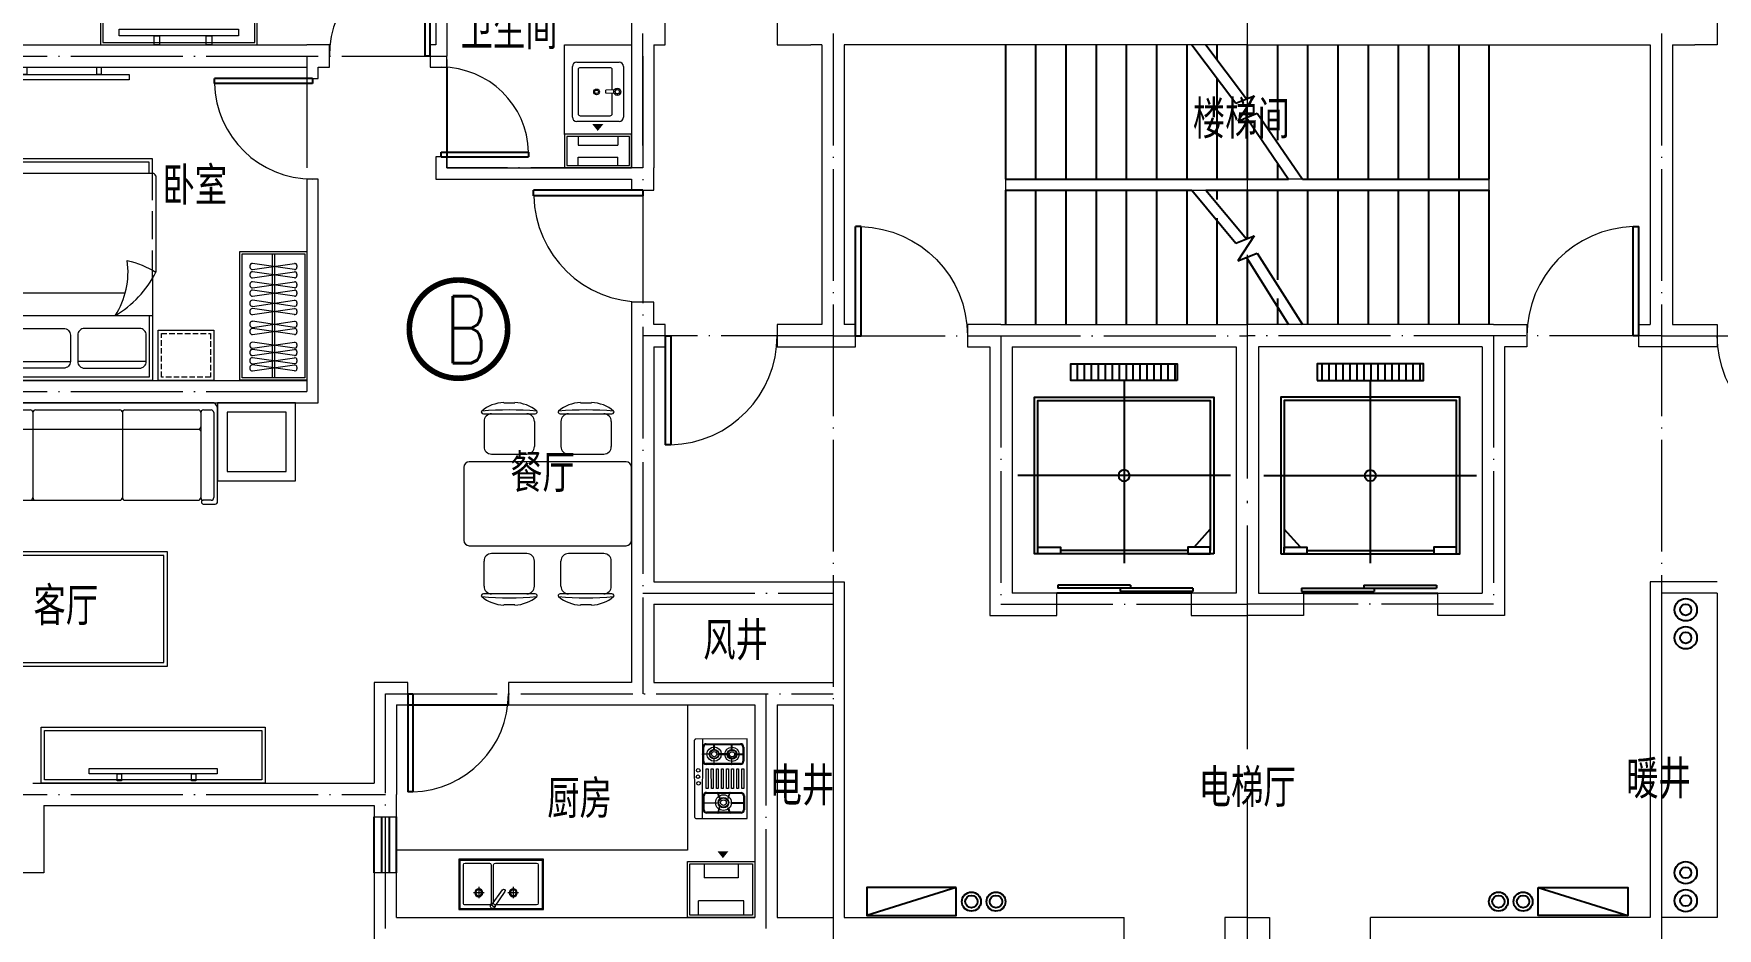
# Model space of a CAD drawing. Extents: x -54506 to 56283, y 5447 to 49997.
# Drawn here: x 14488 to 29530, y 26978 to 34975 of the extents above; entities that cross this region are included whole.
import ezdxf
from ezdxf.enums import TextEntityAlignment as Align

# ---------------------------------------------------------------- set-up
doc = ezdxf.new("R2010")
doc.units = 0
doc.header["$LTSCALE"] = 1000
doc.header["$MEASUREMENT"] = 0
doc.linetypes.add('DASH', pattern=[0.35, 0.25, -0.1])
doc.linetypes.add('DOTE', pattern=[2.42, 2, -0.2, 0.02, -0.2])
doc.layers.get('0').update_dxf_attribs({"linetype": 'CONTINUOUS'})
for name, color, linetype in [('DIM_ELEV', 3, 'CONTINUOUS'), ('fd', 4, 'CONTINUOUS'), ('RAIL', 163, 'CONTINUOUS'), ('STAIR', 3, 'CONTINUOUS'), ('WINDOW', 4, 'CONTINUOUS'), ('文字', 60, 'CONTINUOUS')]:
    doc.layers.add(name, color=color, linetype=linetype)
for name, color, linetype, lineweight in [('DOTE', 250, 'DOTE', 0), ('WALL', 255, 'CONTINUOUS', 20), ('家具', 159, 'CONTINUOUS', 9)]:
    doc.layers.add(name, color=color, linetype=linetype, lineweight=lineweight)
doc.styles.add('_TCH_SPACE', font='simplex_.ttf', dxfattribs={"bigfont": 'GBCBIG'})
doc.styles.get("Standard").update_dxf_attribs({"font": 'GBENOR', "bigfont": 'GBCBIG'})

# ---------------------------------------------------------------- blocks, each defined once
blk = doc.blocks.new('ev')
at = {"layer": 'RAIL'}
h = blk.add_hatch(dxfattribs=at)
h.set_pattern_fill('ANSI31', color=256, scale=500, angle=45, style=0)
h.paths.add_polyline_path([(1227964, -497919), (1228914, -497919), (1228914, -497769), (1227964, -497769)])
for p, q in [((1228439, -497919), (1228439, -499552)), ((1227489, -498769), (1229389, -498769)), ((1227814, -499409), (1227669, -499249))]:
    blk.add_line(p, q, dxfattribs=at)
for points in [[(1227964, -497919), (1228914, -497919), (1228914, -497769), (1227964, -497769)], [(1227639, -499469), (1229239, -499469), (1229239, -498069), (1227639, -498069)], [(1227871, -499469), (1227669, -499469), (1227669, -499409), (1227871, -499409)], [(1229008, -499469), (1229209, -499469), (1229209, -499409), (1229008, -499409)]]:
    blk.add_lwpolyline(points, close=True, dxfattribs=at)
for points in [[(1229209, -499439), (1229209, -499439), (1229209, -498099), (1227669, -498099), (1227669, -499439), (1227669, -499439)], [(1227871, -499439), (1229008, -499439)]]:
    blk.add_lwpolyline(points, dxfattribs=at)
blk.add_circle((1228439, -498769), 50, dxfattribs=at)
blk = doc.blocks.new('$DorLib2D$00000001')
for p, q in [((0.45, 0.975), (0.5, 0.975)), ((0.45, 0), (0.45, 0.975)), ((0.5, 0), (0.5, 0.975)), ((0.5, 0), (0.45, 0))]:
    blk.add_line(p, q)
at = {"lineweight": 13}
blk.add_arc((0.475, 0), 0.975, 91.4693, 180, dxfattribs=at)
blk = doc.blocks.new('$DorLib2D$00000128')
at = {"color": 0, "linetype": 'Continuous'}
for p, q in [((0.049, 0.85, -468.75), (-0.491, 0.85, -468.75)), ((-0.491, 0.85, -468.75), (-0.491, 0.71, -468.75)), ((0.049, 0.85, -468.75), (0.049, 0.71, -468.75)), ((0.049, 0.71, -468.75), (-0.491, 0.71, -468.75)), ((-0.027, 0.71, -468.75), (-0.027, 0.57, -468.75)), ((0.513, 0.71, -468.75), (-0.027, 0.71, -468.75)), ((0.513, 0.71, -468.75), (0.513, 0.57, -468.75)), ((0.513, 0.57, -468.75), (-0.027, 0.57, -468.75)), ((0.5, 0.5, -468.75), (-0.5, 0.5, -468.75))]:
    blk.add_line(p, q, dxfattribs=at)
blk = doc.blocks.new('ytjhgkj')
at = {"layer": '家具', "ltscale": 0.5}
blk.add_lwpolyline([(34949, 26116), (34599, 26116), (34599, 27516), (34949, 27516)], close=True, dxfattribs=at)
at = {"layer": '家具', "color": 251, "ltscale": 40}
for points in [[(34929, 26136), (34619, 26136), (34619, 27496), (34929, 27496)], [(34739, 27349), (34681, 27349), (34681, 26283), (34739, 26283)], [(34681, 27110), (34599, 27110), (34599, 27062), (34681, 27062)], [(34681, 26644), (34599, 26644), (34599, 26596), (34681, 26596)]]:
    blk.add_lwpolyline(points, close=True, dxfattribs=at)
blk = doc.blocks.new('dgfgf')
at = {"layer": '家具'}
blk.add_lwpolyline([(7597, -62676), (7147, -62676), (7147, -63176), (7597, -63176), (7597, -62676), (7517, -62676)], dxfattribs=at)
at = {"layer": '家具', "color": 251, "linetype": 'DASH', "ltscale": 0.2}
blk.add_lwpolyline([(7567, -62706), (7177, -62706), (7177, -63146), (7567, -63146)], close=True, dxfattribs=at)
blk = doc.blocks.new('A$C72813290')
at = {"layer": '家具'}
for p, q in [((579, 550), (579, 1960)), ((1830, 1980), (599, 1980)), ((779, 803), (779, 1980)), ((579, 1950), (0, 1950)), ((0, 550), (0, 1950)), ((30, 580), (30, 1920)), ((579, 1920), (30, 1920)), ((170, 1895), (170, 1283)), ((1850, 550), (1850, 1950)), ((1850, 1950), (1980, 1950)), ((1850, 1920), (1950, 1920)), ((1950, 580), (1950, 1920)), ((1980, 550), (1980, 1950)), ((170, 605), (170, 1217)), ((912, 550), (0, 550)), ((579, 580), (30, 580)), ((1830, 520), (967, 520)), ((1850, 580), (1950, 580)), ((1850, 550), (1980, 550))]:
    blk.add_line(p, q, dxfattribs=at)
at = {"layer": '家具', "linetype": 'DASH'}
for p, q in [((1850, 1950), (579, 1950)), ((912, 550), (1850, 550))]:
    blk.add_line(p, q, dxfattribs=at)
at = {"layer": '家具'}
for points in [[(170, 1895), (405, 1895, -0.414214), (465, 1835), (465, 1343, -0.414214), (405, 1283), (170, 1283, -0.414214), (110, 1343), (110, 1835, -0.414214)], [(170, 605), (405, 605, 0.414214), (465, 665), (465, 1157, 0.414214), (405, 1217), (170, 1217, 0.414214), (110, 1157), (110, 665, 0.414214)]]:
    blk.add_lwpolyline(points, format="xyb", close=True, dxfattribs=at)
blk.add_lwpolyline([(579, 883, 0.180302), (1071, 775, -0.088637), (967, 520, 28871.271551)], format="xyb", dxfattribs=at)
for centre, radius, start, end in [((599, 1960), 20, 90, 180), ((1819, 1951), 30.7, 357.6884, 69.6917), ((1392, 1363), 944, 210.6075, 243.2773), ((1819, 549), 30.7, 290.3566, 2.3152)]:
    blk.add_arc(centre, radius, start, end, dxfattribs=at)
blk.add_blockref('dgfgf', (-7147, 65176), dxfattribs=at)
at = {"layer": '家具', "xscale": -1, "rotation": 180}
blk.add_blockref('dgfgf', (-7147, -62676), dxfattribs=at)
blk = doc.blocks.new('A$C517B4DB9')
at = {"layer": '家具'}
blk.add_line((0, 0), (0, 1148), dxfattribs=at)
at = {"layer": '家具', "color": 8}
for p, q in [((290, 1128), (290, 20)), ((310, 1128), (310, 20)), ((90, 1023), (90, 1008)), ((90, 948), (90, 934)), ((113, 988), (487, 1042)), ((487, 988), (113, 1042)), ((113, 914), (487, 968)), ((487, 914), (113, 968)), ((510, 1023), (510, 1008)), ((510, 948), (510, 934)), ((90, 858), (90, 844)), ((90, 784), (90, 770)), ((113, 824), (487, 878)), ((487, 824), (113, 878)), ((113, 750), (487, 804)), ((487, 750), (113, 804)), ((510, 858), (510, 844)), ((510, 784), (510, 770)), ((90, 693), (90, 679)), ((90, 619), (90, 604)), ((113, 659), (487, 713)), ((487, 659), (113, 713)), ((113, 585), (487, 639)), ((487, 585), (113, 639)), ((510, 693), (510, 679)), ((510, 619), (510, 604)), ((90, 505), (90, 491)), ((113, 471), (487, 525)), ((487, 471), (113, 525)), ((113, 407), (487, 461)), ((487, 407), (113, 461)), ((510, 505), (510, 491)), ((90, 441), (90, 427)), ((90, 318), (90, 304)), ((113, 284), (487, 338)), ((487, 284), (113, 338)), ((510, 441), (510, 427)), ((510, 318), (510, 304)), ((90, 254), (90, 239)), ((90, 180), (90, 166)), ((113, 219), (487, 273)), ((487, 219), (113, 273)), ((113, 146), (487, 200)), ((487, 146), (113, 200)), ((510, 254), (510, 239)), ((510, 180), (510, 166)), ((90, 115), (90, 101)), ((113, 81), (487, 135)), ((487, 81), (113, 135)), ((510, 115), (510, 101))]:
    blk.add_line(p, q, dxfattribs=at)
at = {"layer": '家具'}
for points in [[(0, 0), (0, 1148), (600, 1148), (600, 0)], [(20, 20), (20, 1128), (580, 1128), (580, 20)]]:
    blk.add_lwpolyline(points, close=True, dxfattribs=at)
at = {"layer": '家具', "color": 8}
for centre, start, end in [((110, 1023), 82.4054, 180), ((110, 1008), 180, 277.5946), ((110, 948), 82.4054, 180), ((110, 934), 180, 277.5946), ((490, 1023), 0, 97.5946), ((490, 1008), 262.4054, 0), ((490, 948), 0, 97.5946), ((490, 934), 262.4054, 0), ((110, 858), 82.4054, 180), ((110, 844), 180, 277.5946), ((110, 784), 82.4054, 180), ((110, 770), 180, 277.5946), ((490, 858), 0, 97.5946), ((490, 844), 262.4054, 0), ((490, 784), 0, 97.5946), ((490, 770), 262.4054, 0), ((110, 693), 82.4054, 180), ((110, 679), 180, 277.5946), ((110, 619), 82.4054, 180), ((110, 604), 180, 277.5946), ((490, 693), 0, 97.5946), ((490, 679), 262.4054, 0), ((490, 619), 0, 97.5946), ((490, 604), 262.4054, 0), ((110, 505), 82.4054, 180), ((110, 491), 180, 277.5946), ((110, 441), 82.4054, 180), ((490, 505), 0, 97.5946), ((490, 491), 262.4054, 0), ((490, 441), 0, 97.5946), ((110, 427), 180, 277.5946), ((110, 318), 82.4054, 180), ((110, 304), 180, 277.5946), ((490, 427), 262.4054, 0), ((490, 318), 0, 97.5946), ((490, 304), 262.4054, 0), ((110, 254), 82.4054, 180), ((110, 239), 180, 277.5946), ((110, 180), 82.4054, 180), ((110, 166), 180, 277.5946), ((490, 254), 0, 97.5946), ((490, 239), 262.4054, 0), ((490, 180), 0, 97.5946), ((490, 166), 262.4054, 0), ((110, 115), 82.4054, 180), ((110, 101), 180, 277.5946), ((490, 115), 0, 97.5946), ((490, 101), 262.4054, 0)]:
    blk.add_arc(centre, 20, start, end, dxfattribs=at)
blk = doc.blocks.new('A$C70A762CE')
at = {"layer": '家具', "ltscale": 40}
for points in [[(112, 0), (65, 0), (65, 1144), (112, 1144)], [(65, 855), (0, 855), (0, 893), (65, 893)], [(65, 191), (0, 191), (0, 229), (65, 229)]]:
    blk.add_lwpolyline(points, close=True, dxfattribs=at)
blk = doc.blocks.new('M_C25MYD')
for p, q in [((-389, 921), (-290, 921)), ((298, 921), (397, 921)), ((-569, 821), (-109, 821)), ((-564, 754), (-564, 529)), ((-114, 754), (-114, 529)), ((117, 821), (577, 821)), ((122, 754), (122, 529)), ((572, 754), (572, 529)), ((-497, 461), (-182, 461)), ((190, 461), (505, 461)), ((-746, 342), (-746, -308)), ((704, 392), (-696, 392)), ((754, -308), (754, 342)), ((-696, -358), (704, -358)), ((-182, -427), (-497, -427)), ((505, -427), (190, -427)), ((-564, -720), (-564, -495)), ((-114, -720), (-114, -495)), ((122, -720), (122, -495)), ((572, -720), (572, -495)), ((-109, -787), (-569, -787)), ((-290, -887), (-389, -887)), ((577, -787), (117, -787)), ((397, -887), (298, -887))]:
    blk.add_line(p, q)
for centre, radius, start, end in [((-379, 606), 316, 91.7651, 130.7265), ((-300, 606), 316, 49.2735, 88.2349), ((307, 606), 316, 91.7651, 130.7265), ((387, 606), 316, 49.2735, 88.2349), ((-579, 837), 10, 130.7265, 202.67), ((-569, 841), 20, 202.67, 270), ((-339, -1857), 2713, 84.8023, 95.1977), ((-497, 754), 67.5, 90, 180), ((-182, 754), 67.5, 0, 90), ((-109, 841), 20, 270, 337.33), ((-100, 837), 10, 337.33, 49.2735), ((108, 837), 10, 130.7265, 202.67), ((117, 841), 20, 202.67, 270), ((347, -1857), 2713, 84.8023, 95.1977), ((190, 754), 67.5, 90, 180), ((505, 754), 67.5, 0, 90), ((577, 841), 20, 270, 337.33), ((587, 837), 10, 337.33, 49.2735), ((-497, 529), 67.5, 180, 270), ((-182, 529), 67.5, 270, 0), ((190, 529), 67.5, 180, 270), ((505, 529), 67.5, 270, 0), ((-696, 342), 50, 90, 180), ((704, 342), 50, 0, 90), ((-696, -308), 50, 180, 270), ((-497, -495), 67.5, 90, 180), ((-182, -495), 67.5, 0, 90), ((190, -495), 67.5, 90, 180), ((505, -495), 67.5, 0, 90), ((704, -308), 50, 270, 0), ((-497, -720), 67.5, 180, 270), ((-182, -720), 67.5, 270, 0), ((190, -720), 67.5, 180, 270), ((505, -720), 67.5, 270, 0), ((-579, -803), 10, 157.33, 229.2735), ((-569, -807), 20, 90, 157.33), ((-379, -572), 316, 229.2735, 268.2349), ((-339, 1890), 2713, 264.8023, 275.1977), ((-300, -572), 316, 271.7651, 310.7265), ((-109, -807), 20, 22.67, 90), ((-100, -803), 10, 310.7265, 22.67), ((108, -803), 10, 157.33, 229.2735), ((117, -807), 20, 90, 157.33), ((307, -572), 316, 229.2735, 268.2349), ((347, 1890), 2713, 264.8023, 275.1977), ((387, -572), 316, 271.7651, 310.7265), ((577, -807), 20, 22.67, 90), ((587, -803), 10, 310.7265, 22.67)]:
    blk.add_arc(centre, radius, start, end)
at = {"width": 0.8, "flags": 9}
for tag in ['XSIZE', 'YSIZE']:
    blk.add_attdef(tag, (0, 0), '', height=0.5, dxfattribs=at)
blk = doc.blocks.new('A$C25AA54E1')
at = {"layer": '家具', "ltscale": 20}
for p, q in [((1031, 2614), (3324, 2614)), ((3347, 2529), (3347, 2593)), ((3413, 2614), (4163, 2614)), ((4198, 2579), (4198, 1072)), ((996, 1731), (996, 2550)), ((3347, 2548), (3347, 1150)), ((3347, 1766), (3347, 2529)), ((1124, 1708), (1019, 1708)), ((1824, 1743), (1170, 1743)), ((3324, 1743), (1870, 1743)), ((1443, 1283), (2878, 1283)), ((1443, 260), (1443, 1283)), ((2878, 1283), (2878, 260)), ((4024, 1084), (3413, 1084)), ((4047, 1106), (4047, 1072)), ((4175, 1049), (4070, 1049)), ((3325, 767), (3325, 129)), ((4110, 832), (3391, 832)), ((4176, 129), (4176, 767)), ((2878, 260), (1443, 260)), ((3391, 63), (4110, 63))]:
    blk.add_line(p, q, dxfattribs=at)
at = {"layer": '家具', "color": 8}
for p, q in [((1031, 2527), (1031, 1766)), ((1123, 2550), (1054, 2550)), ((1147, 2527), (1147, 1766)), ((1824, 2550), (1170, 2550)), ((1847, 2529), (1847, 1766)), ((2624, 2550), (1870, 2550)), ((2647, 2529), (2647, 1766)), ((3324, 2550), (2670, 2550)), ((3380, 2529), (3380, 1139)), ((4070, 2550), (3403, 2550)), ((4047, 2527), (4047, 1106)), ((4140, 2550), (4070, 2550)), ((4163, 2527), (4163, 1106)), ((3324, 2378), (1170, 2378)), ((4025, 2378), (3403, 2378)), ((1053, 1743), (1124, 1743)), ((1476, 1250), (2845, 1250)), ((1476, 293), (1476, 1250)), ((2845, 1250), (2845, 293)), ((4047, 1117), (3402, 1117)), ((3876, 1084), (3876, 835)), ((3918, 1084), (3918, 834)), ((4140, 1084), (4070, 1084)), ((3360, 767), (3360, 129)), ((4110, 798), (3391, 798)), ((4141, 129), (4141, 767)), ((2845, 293), (1476, 293)), ((3391, 98), (4110, 98))]:
    blk.add_line(p, q, dxfattribs=at)
at = {"layer": '家具'}
for p, q in [((3860, 834), (3860, 1084)), ((3930, 832), (3930, 1084))]:
    blk.add_line(p, q, dxfattribs=at)
at = {"layer": '家具', "ltscale": 20}
blk.add_lwpolyline([(996, 2614), (996, 1917), (299, 1917), (299, 2614)], close=True, dxfattribs=at)
at = {"layer": '家具', "color": 8}
blk.add_lwpolyline([(912, 2530), (912, 2001), (383, 2001), (383, 2530)], close=True, dxfattribs=at)
at = {"layer": '家具', "ltscale": 20, "extrusion": (0, 0, -1)}
for centre, major_axis, ratio, start_param, end_param in [((1066, 2553), (-49.4, 49.4), 1, 5.45018, 6.544088), ((3324, 2590), (16.4, 16.4), 1, -0.785398, 0.696689), ((4163, 2579), (24.6, 24.6), 1, -0.785398, 0.785398), ((1019, 1731), (16.2, 16.2), 1, 2.356194, 3.926991), ((1124, 1766), (-16.2, 16.2), 1, 2.356194, 3.926991), ((1124, 1726), (12.7, 12.7), 0.942987, -0.815786, 2.325807), ((1170, 1766), (-16.2, 16.2), 1, 3.926991, 5.497787), ((1824, 1766), (-16.2, 16.2), 1, 2.356194, 3.926991), ((1870, 1766), (16.2, 16.2), 1, 2.356194, 3.926991), ((2624, 1766), (-16.2, 16.2), 1, 2.356194, 3.926991), ((2670, 1766), (16.2, 16.2), 1, 2.356194, 3.926991), ((3324, 1766), (-16.2, 16.2), 1, 2.356194, 3.926991), ((4024, 1106), (16.2, 16.2), 1, 0.785398, 2.356194), ((4175, 1072), (-16.2, 16.2), 1, 2.356194, 3.926991)]:
    blk.add_ellipse(centre, major_axis=major_axis, ratio=ratio, start_param=start_param, end_param=end_param, dxfattribs=at)
at = {"layer": '家具', "ltscale": 20}
for centre, major_axis, start_param, end_param in [((3413, 2548), (-46.6, 46.6), -0.785398, 0.785398), ((3413, 1150), (46.6, 46.6), 2.356194, 3.926991), ((4070, 1072), (16.2, 16.2), 2.356194, 3.926991), ((3391, 767), (-46.6, 46.6), -0.785398, 0.785398), ((4110, 767), (46.6, 46.6), 5.497787, 7.068583), ((3391, 129), (46.6, 46.6), 2.356194, 3.926991), ((4110, 129), (-46.6, 46.6), 2.356194, 3.926991)]:
    blk.add_ellipse(centre, major_axis=major_axis, ratio=1, start_param=start_param, end_param=end_param, dxfattribs=at)
at = {"layer": '家具', "color": 8, "extrusion": (0, 0, -1)}
for centre, major_axis, start_param, end_param in [((1054, 2527), (16.4, 16.4), 3.926991, 5.497787), ((1123, 2527), (16.4, 16.4), -0.785398, 0.785398), ((1170, 2527), (16.4, 16.4), 3.926991, 5.497787), ((1824, 2527), (-16.4, 16.4), 0.785398, 2.267485), ((1870, 2527), (16.4, 16.4), 4.0157, 5.497787), ((2624, 2527), (-16.4, 16.4), 0.785398, 2.267485), ((2670, 2527), (16.4, 16.4), 4.0157, 5.497787), ((3324, 2527), (-16.4, 16.4), 0.785398, 2.267485), ((3403, 2527), (16.4, 16.4), 4.0157, 5.497787), ((4023, 2527), (16.4, 16.4), -0.785398, 0.785398), ((4070, 2527), (-16.4, 16.4), 5.497787, 7.068583), ((4140, 2527), (16.4, 16.4), -0.785398, 0.785398), ((1170, 2401), (-16.4, 16.4), 3.926991, 5.409078), ((3324, 2355), (16.4, 16.4), -0.785398, 0.696689), ((3403, 2401), (-16.4, 16.4), 3.926991, 5.409078), ((4025, 2355), (-16.4, 16.4), 0.785398, 2.267485), ((1053, 1766), (16.2, 16.2), 2.356194, 3.926991), ((4070, 1106), (16.2, 16.2), 2.356194, 3.926991), ((4140, 1106), (-16.2, 16.2), 2.356194, 3.926991)]:
    blk.add_ellipse(centre, major_axis=major_axis, ratio=1, start_param=start_param, end_param=end_param, dxfattribs=at)
at = {"layer": '家具', "color": 8}
for centre, major_axis, start_param, end_param in [((1170, 2355), (16.4, 16.4), 0.785398, 2.267485), ((3324, 2401), (16.4, 16.4), 3.926991, 5.409078), ((3403, 2355), (16.4, 16.4), 0.785398, 2.267485), ((4025, 2401), (16.4, 16.4), 3.926991, 5.409078), ((3402, 1139), (15.5, 15.5), 2.356194, 3.926991), ((3391, 767), (-22, 22), -0.785398, 0.785398), ((4110, 767), (22, 22), 5.497787, 7.068583), ((3391, 129), (22, 22), 2.356194, 3.926991), ((4110, 129), (-22, 22), 2.356194, 3.926991)]:
    blk.add_ellipse(centre, major_axis=major_axis, ratio=1, start_param=start_param, end_param=end_param, dxfattribs=at)
blk = doc.blocks.new('A$C2FB07499')
at = {"layer": '家具', "ltscale": 0.5}
blk.add_lwpolyline([(500, 0), (0, 0), (0, 2000), (500, 2000)], close=True, dxfattribs=at)
at = {"layer": '家具', "color": 251, "ltscale": 40}
for points in [[(470, 30), (30, 30), (30, 1970), (470, 1970)], [(368, 1572), (415, 1572), (415, 428), (368, 428)], [(415, 1381), (480, 1381), (480, 1343), (415, 1343)], [(415, 717), (480, 717), (480, 679), (415, 679)]]:
    blk.add_lwpolyline(points, close=True, dxfattribs=at)
blk = doc.blocks.new('A$C0032228E')
at = {"layer": 'fd'}
blk.add_lwpolyline([(302, 0, 100, 0, 0), (302, 62, 0, 0, 0)], format="xyseb", dxfattribs=at)
at = {"layer": '家具'}
for p, q in [((123, 372), (123, 295)), ((477, 372), (477, 295)), ((477, 295), (123, 295)), ((477, 189), (123, 189)), ((123, 112), (123, 189)), ((477, 112), (477, 189))]:
    blk.add_line(p, q, dxfattribs=at)
for points in [[(600, 392), (0, 392), (0, 92), (600, 92)], [(580, 372), (20, 372), (20, 112), (580, 112)]]:
    blk.add_lwpolyline(points, close=True, dxfattribs=at)
blk = doc.blocks.new('A$C1EB127D5')
at = {"layer": '家具'}
for p, q in [((0, 38), (0, 492)), ((38, 530), (419, 530)), ((51, 461), (51, 70)), ((337, 480), (70, 480)), ((356, 281), (356, 461)), ((457, 492), (457, 38)), ((373, 282), (299, 278)), ((299, 253), (299, 278)), ((373, 249), (299, 253)), ((356, 70), (356, 250)), ((382, 265), (368, 265)), ((387, 252), (377, 243)), ((378, 288), (387, 279)), ((401, 284), (401, 297)), ((401, 246), (401, 233)), ((424, 288), (414, 278)), ((414, 252), (423, 242)), ((419, 265), (433, 265)), ((419, 0), (38, 0)), ((70, 51), (337, 51))]:
    blk.add_line(p, q, dxfattribs=at)
for centre, radius in [((216, 264), 25.4), ((216, 264), 16), ((401, 265), 32.3), ((401, 265), 18.8)]:
    blk.add_circle(centre, radius, dxfattribs=at)
for centre, radius, start, end in [((38, 492), 38.1, 90, 180), ((70, 461), 19.1, 90, 180), ((337, 461), 19.1, 0, 90), ((419, 492), 38.1, 0, 90), ((38, 38), 38.1, 180, 270), ((70, 70), 19.1, 180, 270), ((337, 70), 19.1, 270, 0), ((419, 38), 38.1, 270, 0)]:
    blk.add_arc(centre, radius, start, end, dxfattribs=at)
blk = doc.blocks.new('A$C1BE601A8')
at = {"layer": '家具'}
for p, q in [((0, 0), (0, 450)), ((0, 450), (757, 450)), ((757, 450), (757, 0)), ((757, 0), (0, 0))]:
    blk.add_line(p, q, dxfattribs=at)
at = {"layer": '家具', "color": 251}
for p, q in [((10, 10), (10, 440)), ((10, 440), (747, 440)), ((41, 393), (41, 50)), ((273, 408), (56, 408)), ((178, 248), (178, 348)), ((288, 50), (288, 393)), ((315, 427), (293, 411)), ((293, 411), (390, 273)), ((311, 393), (311, 50)), ((412, 288), (315, 427)), ((695, 408), (326, 408)), ((486, 248), (486, 348)), ((710, 50), (710, 393)), ((747, 440), (747, 10)), ((226, 300), (130, 300)), ((534, 300), (438, 300)), ((747, 10), (10, 10)), ((56, 35), (273, 35)), ((326, 35), (695, 35))]:
    blk.add_line(p, q, dxfattribs=at)
for centre, radius in [((178, 300), 36.1), ((178, 300), 27.1), ((486, 300), 36.1), ((486, 300), 27.1)]:
    blk.add_circle(centre, radius, dxfattribs=at)
for centre, radius, start, end in [((56, 393), 15, 90, 180), ((273, 393), 15, 0, 90), ((304, 419), 21.7, 342.6068, 267.3353), ((326, 393), 15, 90, 180), ((695, 393), 15, 0, 90), ((401, 281), 13.3, 214.971, 34.971), ((56, 50), 15, 180, 270), ((273, 50), 15, 270, 0), ((326, 50), 15, 180, 270), ((695, 50), 15, 270, 0)]:
    blk.add_arc(centre, radius, start, end, dxfattribs=at)
blk = doc.blocks.new('ddfdf')
at = {"layer": '家具'}
for p, q in [((15801, -30110), (15801, -30822)), ((16260, -30111), (15801, -30110)), ((16270, -30121), (16270, -30812)), ((15801, -30822), (16260, -30822))]:
    blk.add_line(p, q, dxfattribs=at)
at = {"layer": '家具', "color": 251}
for p, q in [((15826, -30314), (15826, -30189)), ((15834, -30314), (15834, -30189)), ((15856, -30159), (16163, -30159)), ((15856, -30167), (16163, -30167)), ((15952, -30159), (15957, -30157)), ((15968, -30208), (15952, -30159)), ((15957, -30157), (15973, -30206)), ((15973, -30206), (15968, -30208)), ((16062, -30157), (16046, -30206)), ((16046, -30206), (16051, -30208)), ((16051, -30208), (16067, -30159)), ((16067, -30159), (16062, -30157)), ((16185, -30189), (16185, -30315)), ((16193, -30189), (16193, -30315)), ((16201, -30822), (16202, -30111)), ((15829, -30248), (15829, -30252)), ((15947, -30248), (15829, -30248)), ((15829, -30252), (15947, -30252)), ((15832, -30556), (15832, -30379)), ((15832, -30379), (15849, -30379)), ((15849, -30379), (15849, -30556)), ((16163, -30337), (15856, -30336)), ((16163, -30345), (15856, -30344)), ((15878, -30556), (15878, -30380)), ((15878, -30380), (15894, -30380)), ((15894, -30380), (15894, -30556)), ((15923, -30556), (15923, -30380)), ((15923, -30380), (15940, -30380)), ((15940, -30380), (15940, -30556)), ((15947, -30252), (15947, -30248)), ((15968, -30295), (15952, -30344)), ((15952, -30344), (15957, -30346)), ((15957, -30346), (15973, -30297)), ((15973, -30297), (15968, -30295)), ((15968, -30556), (15968, -30380)), ((15968, -30380), (15985, -30380)), ((15985, -30380), (15985, -30556)), ((16014, -30556), (16014, -30380)), ((16014, -30380), (16030, -30380)), ((16030, -30380), (16030, -30556)), ((16046, -30297), (16051, -30295)), ((16062, -30346), (16046, -30297)), ((16051, -30295), (16067, -30344)), ((16059, -30556), (16059, -30380)), ((16059, -30380), (16076, -30380)), ((16067, -30344), (16062, -30346)), ((16072, -30252), (16072, -30248)), ((16072, -30248), (16190, -30248)), ((16190, -30253), (16072, -30252)), ((16076, -30380), (16076, -30556)), ((16104, -30556), (16104, -30380)), ((16104, -30380), (16121, -30380)), ((16121, -30380), (16121, -30556)), ((16150, -30556), (16150, -30380)), ((16150, -30380), (16166, -30380)), ((16166, -30380), (16166, -30556)), ((16190, -30248), (16190, -30253)), ((15829, -30682), (15829, -30686)), ((15904, -30682), (15829, -30682)), ((15831, -30750), (15831, -30624)), ((15849, -30556), (15832, -30556)), ((15839, -30750), (15839, -30624)), ((15861, -30594), (16167, -30595)), ((15861, -30602), (16167, -30603)), ((15894, -30556), (15878, -30556)), ((15904, -30686), (15904, -30682)), ((15940, -30556), (15923, -30556)), ((15937, -30595), (15937, -30654)), ((15942, -30595), (15937, -30595)), ((15937, -30654), (15942, -30654)), ((15942, -30654), (15942, -30595)), ((15985, -30556), (15968, -30556)), ((15968, -30684), (15968, -30688)), ((16063, -30684), (15968, -30684)), ((16030, -30556), (16014, -30556)), ((16076, -30556), (16059, -30556)), ((16063, -30688), (16063, -30684)), ((16095, -30595), (16095, -30654)), ((16099, -30595), (16095, -30595)), ((16095, -30654), (16099, -30654)), ((16099, -30654), (16099, -30595)), ((16121, -30556), (16104, -30556)), ((16126, -30690), (16126, -30685)), ((16126, -30685), (16199, -30685)), ((16166, -30556), (16150, -30556)), ((16189, -30625), (16189, -30750)), ((16197, -30625), (16197, -30750)), ((16199, -30685), (16199, -30690)), ((15829, -30686), (15904, -30686)), ((16167, -30772), (15861, -30772)), ((16167, -30780), (15861, -30780)), ((15937, -30780), (15937, -30720)), ((15937, -30720), (15942, -30720)), ((15942, -30780), (15937, -30780)), ((15942, -30720), (15942, -30780)), ((15968, -30688), (16063, -30688)), ((16095, -30780), (16095, -30720)), ((16095, -30720), (16099, -30720)), ((16099, -30780), (16095, -30780)), ((16099, -30720), (16099, -30780)), ((16199, -30690), (16126, -30690))]:
    blk.add_line(p, q, dxfattribs=at)
for centre, radius in [((16013, -30253), 70.1), ((16013, -30253), 47.3), ((16013, -30253), 41.8), ((16013, -30253), 25.3), ((16235, -30426), 16.2), ((16238, -30542), 16.2), ((16240, -30485), 16.2), ((15936, -30685), 63.7), ((15936, -30685), 43), ((15936, -30685), 38), ((15936, -30685), 23), ((16096, -30687), 63.7), ((16096, -30687), 43), ((16096, -30687), 38), ((16096, -30687), 23)]:
    blk.add_circle(centre, radius, dxfattribs=at)
for centre, radius, start, end in [((15856, -30189), 30, 89.961, 179.961), ((15856, -30189), 22, 89.961, 179.961), ((16163, -30189), 30, 359.961, 89.961), ((16163, -30189), 22, 359.961, 89.961), ((15856, -30314), 30, 179.961, 269.961), ((15856, -30314), 22, 179.961, 269.961), ((16163, -30315), 30, 269.961, 359.961), ((16163, -30315), 22, 269.961, 359.961), ((15861, -30624), 30, 89.961, 179.961), ((15861, -30624), 22, 89.961, 179.961), ((16167, -30625), 30, 359.961, 89.961), ((16167, -30625), 22, 359.961, 89.961), ((15861, -30750), 30, 179.961, 269.961), ((15861, -30750), 22, 179.961, 269.961), ((16167, -30750), 30, 269.961, 359.961), ((16167, -30750), 22, 269.961, 359.961)]:
    blk.add_arc(centre, radius, start, end, dxfattribs=at)
at = {"layer": '家具'}
for centre, start, end in [((16260, -30121), 0, 89.961), ((16260, -30812), 269.961, 0)]:
    blk.add_arc(centre, 10, start, end, dxfattribs=at)
blk = doc.blocks.new('A$C13D61569')
at = {"layer": '家具'}
for p, q in [((20, 502), (147, 502)), ((147, 98), (147, 502)), ((353, 148), (353, 452)), ((480, 452), (353, 452)), ((20, 98), (147, 98)), ((480, 148), (353, 148))]:
    blk.add_line(p, q, dxfattribs=at)
for points in [[(0, 0), (0, 600), (500, 600), (500, 0)], [(20, 20), (20, 580), (480, 580), (480, 20)]]:
    blk.add_lwpolyline(points, close=True, dxfattribs=at)
blk.add_lwpolyline([(592, 284, 100, 0, 0), (530, 284, 0, 0, 0)], format="xyseb", dxfattribs=at)

msp = doc.modelspace()

# ---------------------------------------------------------------- linework, layer by layer
at = {"color": 1, "const_width": 50}
msp.add_lwpolyline([(18283.3, 32773.3, -0.4142136), (18722.7, 32333.8, -0.4142136), (18283.3, 31894.4, -0.4142136), (17843.8, 32333.8, -0.4142136), (18283.3, 32773.3, -5.0273395)], format="xyb", dxfattribs=at)
at = {"layer": 'DIM_ELEV', "linetype": 'ByBlock'}
for p, q in [((22730.5, 27341.3), (21930.5, 27091.3)), ((27929.4, 27341.3), (28729.4, 27091.3))]:
    msp.add_line(p, q, dxfattribs=at)
for points in [[(22730.5, 27341.3), (21930.5, 27341.3), (21930.5, 27091.3), (22730.5, 27091.3)], [(27929.4, 27341.3), (28729.4, 27341.3), (28729.4, 27091.3), (27929.4, 27091.3)]]:
    msp.add_lwpolyline(points, close=True, dxfattribs=at)
for centre, radius in [((29247.6, 29825.2), 100), ((29247.6, 29825.2), 50), ((29247.6, 29575.2), 100), ((29247.6, 29575.2), 50), ((29247.6, 27475.2), 100), ((29247.6, 27475.2), 50), ((22865.5, 27216.3), 85), ((22865.5, 27216.3), 55), ((23085.5, 27216.3), 85), ((23085.5, 27216.3), 55), ((27574.4, 27216.3), 85), ((27574.4, 27216.3), 55), ((27794.4, 27216.3), 85), ((27794.4, 27216.3), 55), ((29247.6, 27225.2), 100), ((29247.6, 27225.2), 50)]:
    msp.add_circle(centre, radius, dxfattribs=at)
at = {"layer": 'DOTE'}
msp.add_line((25329.9, 40258.5), (25329.9, 13323.2), dxfattribs=at)
at = {"layer": 'DOTE', "ltscale": 0.5}
for p, q in [((18179.9, 38375.2), (18179.9, 33775.2)), ((19929.9, 33975.2), (19929.9, 36816.1)), ((21629.9, 34975.2), (21629.9, 26128.4)), ((29029.9, 34975.2), (29029.9, 26215.9)), ((9979.9, 34775.2), (18179.9, 34775.2)), ((16929.9, 34775.2), (16929.9, 31775.2)), ((19929.9, 34775.2), (19929.9, 29075.2)), ((19929.9, 33775.2), (18179.9, 33775.2)), ((21629.9, 32275.2), (19929.9, 32275.2)), ((21629.9, 32275.2), (25329.9, 32275.2)), ((23129.9, 32275.2), (23129.9, 29875.2)), ((23129.9, 32275.2), (23129.9, 29875.2)), ((29029.9, 32275.2), (25329.9, 32275.2)), ((27529.9, 32275.2), (27529.9, 29875.2)), ((27529.9, 32275.2), (27529.9, 29875.2)), ((29029.9, 32275.2), (30729.9, 32275.2)), ((9979.9, 31775.2), (16929.9, 31775.2)), ((19929.9, 29975.2), (21629.9, 29975.2)), ((23129.9, 29875.2), (25329.9, 29875.2)), ((27529.9, 29875.2), (25329.9, 29875.2)), ((17629.9, 29075.2), (21629.9, 29075.2)), ((17629.9, 26975.2), (17629.9, 29075.2)), ((21029.9, 29075.2), (21029.9, 26975.2)), ((9979.9, 28175.2), (17629.9, 28175.2))]:
    msp.add_line(p, q, dxfattribs=at)
at = {"layer": 'STAIR'}
for p, q in [((23169.9, 34875.2), (23169.9, 33675.2)), ((23439.9, 34875.2), (23439.9, 33675.2)), ((23709.9, 34875.2), (23709.9, 33675.2)), ((23979.9, 34875.2), (23979.9, 33675.2)), ((24249.9, 34875.2), (24249.9, 33675.2)), ((24519.9, 34875.2), (24519.9, 33675.2)), ((24789.9, 34875.2), (24789.9, 33675.2)), ((24835.4, 34875.2), (25228, 34352.7)), ((24960.5, 34875.2), (25324, 34391.3)), ((25059.9, 34875.2), (25059.9, 34742.8)), ((25329.9, 34875.2), (25329.9, 34393.7)), ((25599.9, 34875.2), (25599.9, 34024)), ((25869.9, 34875.2), (25869.9, 33675.2)), ((26139.9, 34875.2), (26139.9, 33675.2)), ((26409.9, 34875.2), (26409.9, 33675.2)), ((26679.9, 34875.2), (26679.9, 33675.2)), ((26949.9, 34875.2), (26949.9, 33675.2)), ((27219.9, 34875.2), (27219.9, 33675.2)), ((27489.9, 34875.2), (27489.9, 33675.2)), ((25059.9, 34576.3), (25059.9, 33675.2)), ((25228, 34352.7), (25393.5, 34419.3)), ((25393.5, 34419.3), (25246.7, 34193.9)), ((25246.7, 34193.9), (25419.9, 34263.6)), ((25323.9, 34225), (25699.4, 33675.2)), ((25329.9, 34216.9), (25329.9, 33675.2)), ((25419.9, 34263.6), (25824.5, 33675.2)), ((25599.9, 33807.6), (25599.9, 33675.2)), ((23169.9, 33675.2), (25699.4, 33675.2)), ((23169.9, 33575.2), (24835.4, 33575.2)), ((23169.9, 33575.2), (23169.9, 32375.2)), ((23439.9, 33575.2), (23439.9, 32375.2)), ((23709.9, 33575.2), (23709.9, 32375.2)), ((23979.9, 33575.2), (23979.9, 32375.2)), ((24249.9, 33575.2), (24249.9, 32375.2)), ((24519.9, 33575.2), (24519.9, 32375.2)), ((24789.9, 33575.2), (24789.9, 32375.2)), ((24835.4, 33575.2), (25228, 33102.7)), ((24960.5, 33575.2), (27489.9, 33575.2)), ((24960.5, 33575.2), (25324, 33141.3)), ((25059.9, 33575.2), (25059.9, 33492.8)), ((25329.9, 33575.2), (25329.9, 33143.7)), ((25599.9, 33575.2), (25599.9, 32774)), ((25824.5, 33675.2), (27489.9, 33675.2)), ((25869.9, 33575.2), (25869.9, 32375.2)), ((26139.9, 33575.2), (26139.9, 32375.2)), ((26409.9, 33575.2), (26409.9, 32375.2)), ((26679.9, 33575.2), (26679.9, 32375.2)), ((26949.9, 33575.2), (26949.9, 32375.2)), ((27219.9, 33575.2), (27219.9, 32375.2)), ((27489.9, 33575.2), (27489.9, 32375.2)), ((25059.9, 33326.3), (25059.9, 32375.2)), ((25228, 33102.7), (25393.5, 33169.3)), ((25393.5, 33169.3), (25246.7, 32943.9)), ((25246.7, 32943.9), (25419.9, 33013.6)), ((25323.9, 32975), (25699.4, 32375.2)), ((25329.9, 32966.9), (25329.9, 32375.2)), ((25419.9, 33013.6), (25824.5, 32375.2)), ((25599.9, 32607.6), (25599.9, 32375.2))]:
    msp.add_line(p, q, dxfattribs=at)
at = {"layer": 'WALL'}
for p, q in [((18079.9, 36816.1), (18079.9, 34875.2)), ((18179.9, 36716.1), (18179.9, 34775.2)), ((19829.9, 36716.1), (19829.9, 34975.2)), ((20130.4, 34875.2), (20130.4, 35075.2)), ((21130.4, 35075.2), (21130.4, 34875.2)), ((29529.4, 35075.2), (29529.4, 34875.2)), ((19829.9, 34975.2), (19829.9, 33775.2)), ((14129.9, 34875.2), (16929.9, 34875.2)), ((17129.9, 34875.2), (16929.9, 34875.2)), ((17129.9, 34675.2), (17129.9, 34875.2)), ((18079.9, 34875.2), (18029.9, 34875.2)), ((18029.9, 34875.2), (18029.9, 34675.2)), ((18179.9, 34675.2), (18179.9, 34775.2)), ((20029.9, 34875.2), (20029.9, 33775.2)), ((20029.9, 34875.2), (20130.4, 34875.2)), ((21130.4, 34875.2), (21429.9, 34875.2)), ((21529.9, 34875.2), (21429.9, 34875.2)), ((21529.9, 34875.2), (21529.9, 32375.2)), ((21729.9, 34875.2), (21729.9, 32375.2)), ((24279.9, 34875.2), (21729.9, 34875.2)), ((25329.9, 34875.2), (24279.9, 34875.2)), ((25329.9, 34875.2), (26379.9, 34875.2)), ((26379.9, 34875.2), (28929.9, 34875.2)), ((28929.9, 34875.2), (28929.9, 32375.2)), ((29129.9, 34875.2), (29129.9, 32375.2)), ((29129.9, 34875.2), (29329.9, 34875.2)), ((29529.4, 34875.2), (29329.9, 34875.2)), ((14029.9, 34675.2), (16929.9, 34675.2)), ((16929.9, 34675.2), (16929.9, 34575.4)), ((17029.9, 34575.4), (17029.9, 34675.2)), ((17029.9, 34675.2), (17129.9, 34675.2)), ((18029.9, 34675.2), (18079.9, 34675.2)), ((18079.9, 34675.2), (18179.9, 34675.2)), ((16929.9, 34575.4), (17029.9, 34575.4)), ((18179.9, 33875.2), (18079.9, 33875.2)), ((18079.9, 33875.2), (18079.9, 33675.2)), ((18179.9, 33775.2), (18179.9, 33875.2)), ((18179.9, 33775.2), (19829.9, 33775.2)), ((20029.9, 33575.3), (20029.9, 33775.2)), ((17029.9, 33675.4), (16929.9, 33675.4)), ((16929.9, 33675.4), (16929.9, 31875.2)), ((17029.9, 31675.2), (17029.9, 33675.4)), ((18079.9, 33675.2), (19829.9, 33675.2)), ((19829.9, 33675.2), (19829.9, 33575.3)), ((19829.9, 33575.3), (20029.9, 33575.3)), ((23169.9, 33675.2), (25329.9, 33675.2)), ((23169.9, 33675.2), (23169.9, 33575.2)), ((23169.9, 33575.2), (25329.9, 33575.2)), ((27489.9, 33675.2), (25329.9, 33675.2)), ((27489.9, 33575.2), (25329.9, 33575.2)), ((27489.9, 33675.2), (27489.9, 33575.2)), ((20029.9, 32575.3), (19829.9, 32575.3)), ((19829.9, 32575.3), (19829.9, 32275.2)), ((20029.9, 32375.2), (20029.9, 32575.3)), ((20130.4, 32375.2), (20029.9, 32375.2)), ((20130.4, 32175.2), (20130.4, 32375.2)), ((21529.9, 32375.2), (21130.4, 32375.2)), ((21130.4, 32375.2), (21130.4, 32175.2)), ((21830.4, 32375.2), (21729.9, 32375.2)), ((21830.4, 32175.2), (21830.4, 32375.2)), ((23129.9, 32375.2), (22830.4, 32375.2)), ((22830.4, 32375.2), (22830.4, 32175.2)), ((23129.9, 32375.2), (25329.9, 32375.2)), ((27529.9, 32375.2), (25329.9, 32375.2)), ((27529.9, 32375.2), (27829.4, 32375.2)), ((27829.4, 32375.2), (27829.4, 32175.2)), ((28829.4, 32175.2), (28829.4, 32375.2)), ((28829.4, 32375.2), (28929.9, 32375.2)), ((29129.9, 32375.2), (29529.4, 32375.2)), ((29529.4, 32375.2), (29529.4, 32175.2)), ((19829.9, 32275.2), (19829.9, 29975.2)), ((20029.9, 32175.2), (20130.4, 32175.2)), ((20029.9, 32175.2), (20029.9, 30075.2)), ((21130.4, 32175.2), (21830.4, 32175.2)), ((22830.4, 32175.2), (23029.9, 32175.2)), ((23029.9, 32175.2), (23029.9, 29775.2)), ((23229.9, 32175.2), (23229.9, 29975.2)), ((23229.9, 32175.2), (25229.9, 32175.2)), ((25229.9, 32175.2), (25229.9, 29975.2)), ((27429.9, 32175.2), (25429.9, 32175.2)), ((25429.9, 32175.2), (25429.9, 29975.2)), ((27429.9, 32175.2), (27429.9, 29975.2)), ((27629.9, 32175.2), (27629.9, 29775.2)), ((27829.4, 32175.2), (27629.9, 32175.2)), ((28929.9, 32175.2), (28829.4, 32175.2)), ((29529.4, 32175.2), (28929.9, 32175.2)), ((13479.9, 31875.2), (16929.9, 31875.2)), ((13379.9, 31675.2), (17029.9, 31675.2)), ((19829.9, 29975.2), (19829.9, 29175.2)), ((20029.9, 30075.2), (21229.9, 30075.2)), ((21229.9, 30075.2), (21729.9, 30075.2)), ((21729.9, 30075.2), (21729.9, 27075.2)), ((23628.2, 29975.2), (23229.9, 29975.2)), ((23628.2, 29775.2), (23628.2, 29975.2)), ((25229.9, 29975.2), (24828.2, 29975.2)), ((24828.2, 29975.2), (24828.2, 29775.2)), ((25429.9, 29975.2), (25831.7, 29975.2)), ((25831.7, 29975.2), (25831.7, 29775.2)), ((27031.7, 29775.2), (27031.7, 29975.2)), ((27031.7, 29975.2), (27429.9, 29975.2)), ((28929.9, 30075.2), (28929.9, 27075.2)), ((29529.9, 30075.2), (28929.9, 30075.2)), ((29029.9, 29975.2), (29029.9, 27075.2)), ((29529.9, 29975.2), (29029.9, 29975.2)), ((29529.9, 29975.2), (29529.9, 27075.2)), ((20029.9, 29875.2), (20029.9, 29175.2)), ((20029.9, 29875.2), (21029.9, 29875.2)), ((21029.9, 29875.2), (21629.9, 29875.2)), ((21629.9, 29875.2), (21629.9, 29175.2)), ((23029.9, 29775.2), (23628.2, 29775.2)), ((24828.2, 29775.2), (25329.9, 29775.2)), ((25831.7, 29775.2), (25329.9, 29775.2)), ((27629.9, 29775.2), (27031.7, 29775.2)), ((17829.9, 29175.2), (17529.9, 29175.2)), ((17529.9, 29175.2), (17529.9, 28275.2)), ((17829.9, 28975.2), (17829.9, 29175.2)), ((19829.9, 29175.2), (18729.9, 29175.2)), ((18729.9, 29175.2), (18729.9, 28975.2)), ((20029.9, 29175.2), (21629.9, 29175.2)), ((17729.9, 28975.2), (17829.9, 28975.2)), ((17729.9, 28975.2), (17729.9, 28175.2)), ((18729.9, 28975.2), (19929.9, 28975.2)), ((19929.9, 28975.2), (20929.9, 28975.2)), ((20929.9, 28975.2), (20929.9, 27375.2)), ((21129.9, 28975.2), (21629.9, 28975.2)), ((21129.9, 28975.2), (21129.9, 27075.2)), ((21629.9, 28975.2), (21629.9, 27075.2)), ((14479.9, 28275.2), (17529.9, 28275.2)), ((17729.9, 27975.1), (17729.9, 28175.2)), ((14579.9, 28075.2), (14579.9, 27475.2)), ((14579.9, 28075.2), (17529.9, 28075.2)), ((17529.9, 28075.2), (17529.9, 27975.1)), ((17529.9, 27975.1), (17729.9, 27975.1)), ((14579.9, 27475.2), (14379.9, 27475.2)), ((17729.9, 27475.1), (17529.9, 27475.1)), ((17529.9, 27475.1), (17529.9, 26875.2)), ((17729.9, 27075.2), (17729.9, 27475.1)), ((20929.9, 27375.2), (20929.9, 27075.2)), ((17729.9, 27075.2), (20529.9, 27075.2)), ((20529.9, 27075.2), (20929.9, 27075.2)), ((21129.9, 27075.2), (21629.9, 27075.2)), ((21729.9, 27075.2), (24229.9, 27075.2)), ((24229.9, 26875.2), (24229.9, 27075.2)), ((25329.9, 27075.2), (25129.9, 27075.2)), ((25129.9, 27075.2), (25129.9, 26875.2)), ((25329.9, 27075.2), (25529.9, 27075.2)), ((25529.9, 27075.2), (25529.9, 26875.2)), ((28929.9, 27075.2), (26429.9, 27075.2)), ((26429.9, 26875.2), (26429.9, 27075.2)), ((29529.9, 27075.2), (29029.9, 27075.2))]:
    msp.add_line(p, q, dxfattribs=at)
at = {"layer": 'WINDOW'}
for p, q in [((18179.9, 34675.2), (18179.9, 33875.2)), ((17829.9, 28975.2), (18729.9, 28975.2))]:
    msp.add_line(p, q, dxfattribs=at)
at = {"layer": 'WINDOW', "extrusion": (0, 0, -1)}
for p, q in [((17529.9, 27475.1), (17529.9, 27975.1)), ((17596.6, 27975.1), (17596.6, 27475.1)), ((17663.3, 27975.1), (17663.3, 27475.1)), ((17729.9, 27475.1), (17729.9, 27975.1))]:
    msp.add_line(p, q, dxfattribs=at)
at = {"layer": '家具', "linetype": 'ByBlock'}
for points in [[(19229.9, 34075.2), (19229.9, 34875.2), (19829.9, 34875.2)], [(20329.9, 28975.2), (20329.9, 27675.2), (17729.9, 27675.2)]]:
    msp.add_lwpolyline(points, dxfattribs=at)

# ---------------------------------------------------------------- block references
at = {"rotation": 180}
msp.add_blockref('A$C0032228E', (19829.9, 34167.5), dxfattribs=at)
at = {"layer": 'RAIL', "xscale": -1}
msp.add_blockref('ev', (1252669.4, 529794.2), dxfattribs=at)
at = {"layer": 'RAIL'}
msp.add_blockref('ev', (-1202009.5, 529794.2), dxfattribs=at)
at = {"layer": 'WINDOW'}
for name, p, xscale, yscale, zscale in [('$DorLib2D$00000001', (17579.9, 34775.2), 900, 900, 900), ('$DorLib2D$00000001', (22330.4, 32275.2), -1000, 1000, -1000), ('$DorLib2D$00000001', (28329.4, 32275.2), 1000, 1000, -1000), ('$DorLib2D$00000001', (30029.4, 32275.2), 1000, -1000, -1000), ('$DorLib2D$00000128', (26431.7, 29875.2), -1200, 200, 1200), ('$DorLib2D$00000001', (18279.9, 29075.2), -900, -900, -900)]:
    msp.add_blockref(name, p, dxfattribs=dict(at, xscale=xscale, yscale=yscale, zscale=zscale))
for name, p, xscale, yscale, zscale, rotation in [('$DorLib2D$00000001', (18129.9, 34275.2), 800, 800, 800, 270), ('$DorLib2D$00000001', (16979.9, 34125.4), -900, -900, -900, 270), ('$DorLib2D$00000001', (19929.9, 33075.3), -1000, -1000, -1000, 269.9999999999308), ('$DorLib2D$00000001', (20630.4, 32275.2), -1000, -1000, -1000, 359.999999999925), ('$DorLib2D$00000128', (24228.2, 29875.2), 1200, 200, 1200, 359.9999999999875)]:
    msp.add_blockref(name, p, dxfattribs=dict(at, xscale=xscale, yscale=yscale, zscale=zscale, rotation=rotation))
at = {"layer": '家具', "xscale": -1}
for name, p, rotation in [('ytjhgkj', (-11031.6, 275.8), 270), ('A$C1BE601A8', (18286.6, 27595.4), 179.9999999466392)]:
    msp.add_blockref(name, p, dxfattribs=dict(at, rotation=rotation))
at = {"layer": '家具', "linetype": 'ByBlock'}
for name, p, rotation in [('A$C70A762CE', (14196.7, 34675.2), 270), ('A$C13D61569', (20929.9, 27075.2), 90)]:
    msp.add_blockref(name, p, dxfattribs=dict(at, rotation=rotation))
for name, p in [('A$C1EB127D5', (19301.2, 34190.9)), ('A$C517B4DB9', (16329.9, 31878.7))]:
    msp.add_blockref(name, p, dxfattribs=at)
at = {"layer": '家具'}
for name, p, rotation in [('A$C72813290', (16098.9, 31875.2), 90), ('A$C2FB07499', (14556.1, 28775.2), 270), ('ddfdf', (36684, -2140.9), 180.0389609094726)]:
    msp.add_blockref(name, p, dxfattribs=dict(at, rotation=rotation))
at = {"layer": '家具', "xscale": -1}
msp.add_blockref('A$C25AA54E1', (17127.6, 29061.6), dxfattribs=at)
at = {"layer": '家具'}
msp.add_blockref('M_C25MYD', (19076, 30755.4), dxfattribs=at)

# ---------------------------------------------------------------- texts
at = {"color": 1, "style": '_TCH_SPACE', "width": 0.705882}
msp.add_text('B', height=600, dxfattribs=at).set_placement((18350.9, 32028.4), align=Align.CENTER)
at = {"layer": '文字', "style": '_TCH_SPACE', "width": 0.705882}
for s, p in [('卫生间', (18735.7, 34868.2)), ('楼梯间', (25277.4, 34070.1)), ('卧室', (15928, 33475.9)), ('餐厅', (19034.5, 30909.7)), ('客厅', (14774.8, 29720)), ('风井', (20759.1, 29409.1)), ('电井', (21351.2, 28110.3)), ('电梯厅', (25329.9, 28095)), ('暖井', (29004.4, 28171.5)), ('厨房', (19365.1, 27996.2))]:
    msp.add_text(s, height=300, dxfattribs=at).set_placement(p, align=Align.CENTER)

doc.saveas('drawing.dxf')
